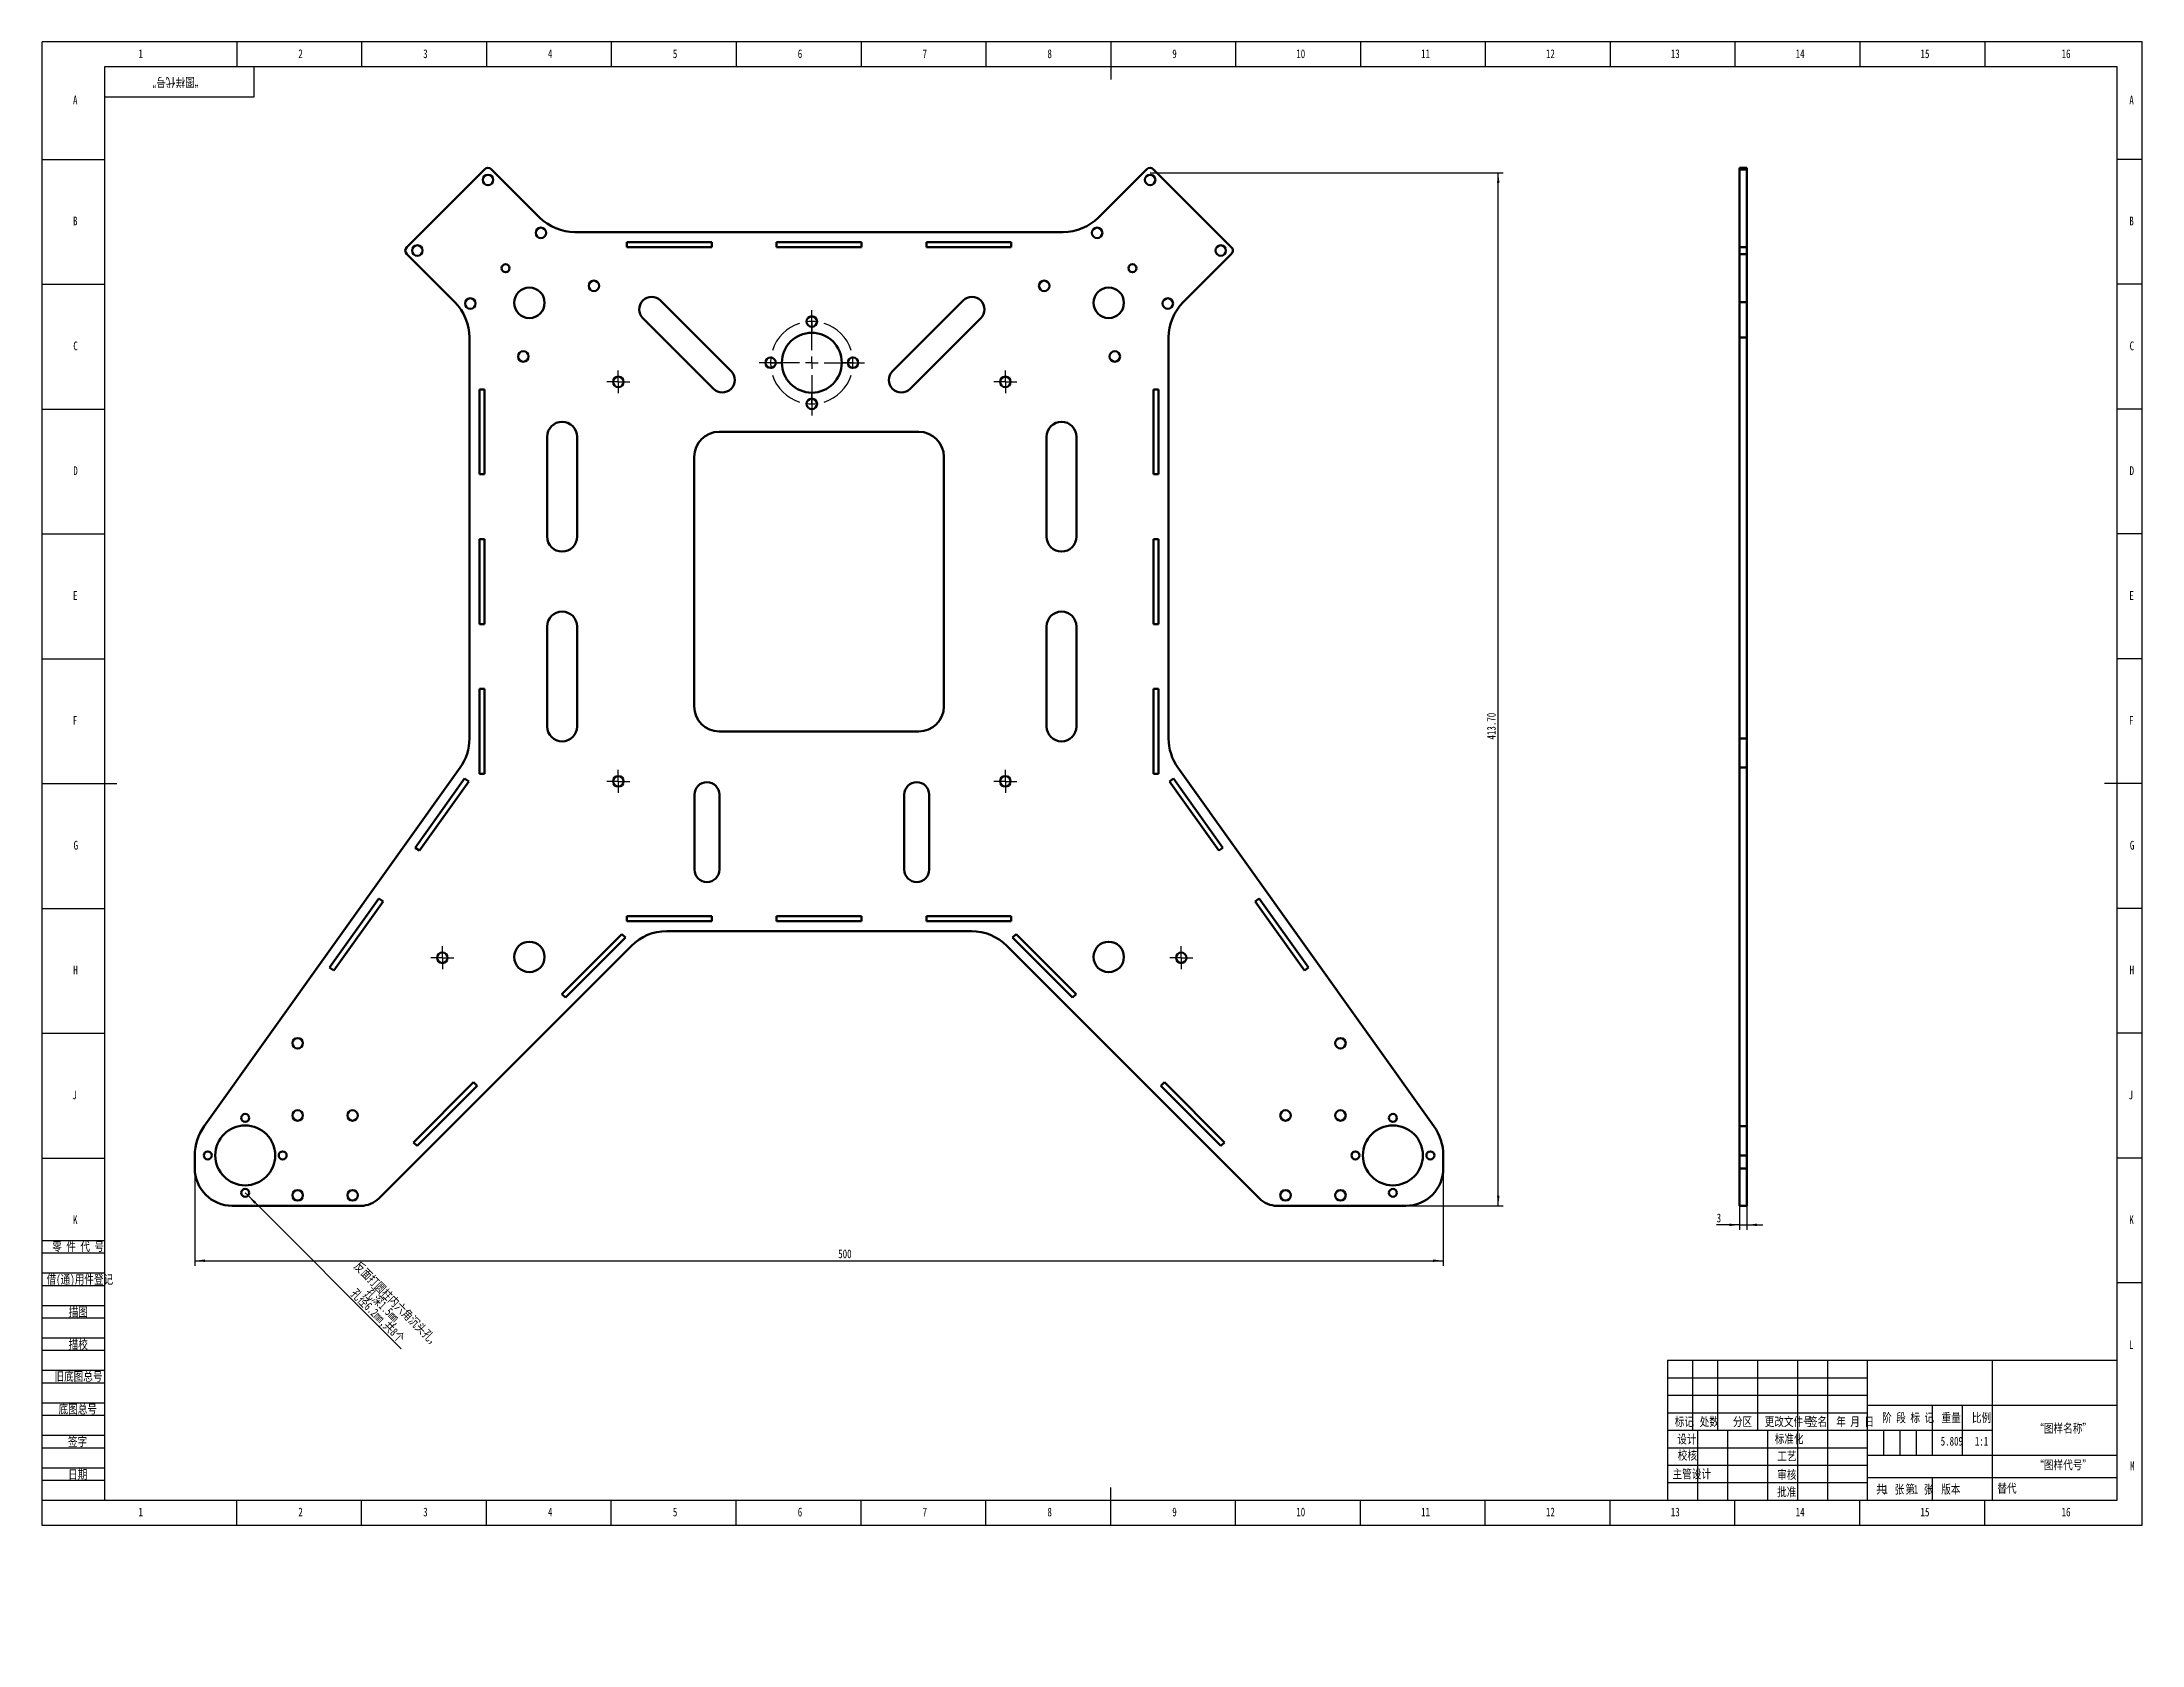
# Model space of a CAD drawing. Header units: millimetres. Extents: x 0 to 841, y -48 to 594.
import ezdxf

# ---------------------------------------------------------------- set-up
doc = ezdxf.new("R2010")
doc.units = ezdxf.units.MM
for name, color, linetype in [('10', 7, 'Continuous'), ('5', 7, 'Continuous'), ('SLD-0', 7, 'Continuous')]:
    doc.layers.add(name, color=color, linetype=linetype)
doc.styles.add('SLDTEXTSTYLE0', font='HYSWLONGFANGSONG.TTF', dxfattribs={"bigfont": 'bigfont'})
doc.styles.add('SLDTEXTSTYLE1', font='长仿宋体', dxfattribs={"bigfont": 'bigfont'})
doc.styles.add('SLDTEXTSTYLE2', font='HYSWLONGFANGSONG.TTF')
doc.dimstyles.new('SLDDIMSTYLE0', dxfattribs={"dimtxt": 3.5, "dimasz": 4.08, "dimexe": 0, "dimexo": 0.0625, "dimgap": 0.875, "dimtad": 2, "dimrnd": 1e-09, "dimzin": 12, "dimdsep": 46, "dimtxsty": 'SLDTEXTSTYLE2', "dimsah": 1, "dimcen": 0.09, "dimadec": 0, "dimazin": 3, "dimtfac": 1, "dimtofl": 0, "dimtmove": 0, "dimatfit": 3, "dimfxl": 0, "dimfrac": 2, "dimtolj": 1, "dimtzin": 12, "dimarcsym": 0})
doc.dimstyles.new('SLDDIMSTYLE1', dxfattribs={"dimtxt": 3.5, "dimasz": 4.08, "dimexe": 0, "dimexo": 0.0625, "dimgap": 0.875, "dimtad": 2, "dimrnd": 1e-09, "dimzin": 4, "dimdsep": 46, "dimtxsty": 'SLDTEXTSTYLE2', "dimsah": 1, "dimcen": 0.09, "dimadec": 0, "dimazin": 1, "dimtfac": 1, "dimtofl": 0, "dimtmove": 0, "dimatfit": 3, "dimfxl": 0, "dimfrac": 2, "dimtolj": 1, "dimtzin": 12, "dimarcsym": 0})
doc.dimstyles.new('SLDDIMSTYLE2', dxfattribs={"dimtxt": 3.5, "dimasz": 4.08, "dimexe": 0, "dimexo": 0.0625, "dimgap": 0.875, "dimtad": 2, "dimrnd": 1e-09, "dimzin": 12, "dimdsep": 46, "dimtxsty": 'SLDTEXTSTYLE2', "dimsah": 1, "dimcen": 0, "dimadec": 0, "dimazin": 3, "dimtfac": 1, "dimtofl": 0, "dimtmove": 0, "dimatfit": 3, "dimfxl": 0, "dimfrac": 2, "dimtolj": 1, "dimtzin": 12, "dimarcsym": 0})
doc.dimstyles.new('SLDDIMSTYLE3', dxfattribs={"dimtxt": 3.5, "dimasz": 4.08, "dimexe": 0, "dimexo": 0.0625, "dimgap": 0.875, "dimtad": 2, "dimrnd": 1e-09, "dimzin": 12, "dimdsep": 46, "dimtxsty": 'SLDTEXTSTYLE2', "dimsah": 1, "dimcen": 0.09, "dimadec": 0, "dimazin": 3, "dimtfac": 1, "dimtmove": 0, "dimatfit": 0, "dimfxl": 0, "dimfrac": 2, "dimtolj": 1, "dimtzin": 12, "dimarcsym": 0})

# ---------------------------------------------------------------- blocks, each defined once
blk = doc.blocks.new('_D')
at = {"layer": '10'}
for p, q in [((61.19, 142.89), (61.19, 103.89)), ((561.19, 142.89), (561.19, 103.89)), ((61.19, 105.89), (561.19, 105.89))]:
    blk.add_line(p, q, dxfattribs=at)
for points in [[(61.19, 105.89), (65.27, 105.38), (65.27, 106.39)], [(561.19, 105.89), (557.11, 106.39), (557.11, 105.38)]]:
    blk.add_solid(points, dxfattribs=at)
at = {"layer": '10', "insert": (318.86, 110.4), "char_height": 3.5, "attachment_point": 1, "style": 'SLDTEXTSTYLE2'}
blk.add_mtext('500', dxfattribs=at)
blk = doc.blocks.new('_D_1')
at = {"layer": '10'}
for p, q in [((443.77, 541.58), (585.19, 541.58)), ((583.19, 127.89), (583.19, 541.58)), ((546.19, 127.89), (585.19, 127.89))]:
    blk.add_line(p, q, dxfattribs=at)
for points in [[(583.19, 541.58), (582.68, 537.5), (583.7, 537.5)], [(583.19, 127.89), (583.7, 131.97), (582.68, 131.97)]]:
    blk.add_solid(points, dxfattribs=at)
at = {"layer": '10', "insert": (578.68, 314.64), "char_height": 3.5, "attachment_point": 1, "rotation": 90, "style": 'SLDTEXTSTYLE2'}
blk.add_mtext('413.70', dxfattribs=at)
blk = doc.blocks.new('_D_2')
at = {"layer": '10'}
for q in [(81.38, 133.08), (143.87, 70.59)]:
    blk.add_line((82.51, 131.95), q, dxfattribs=at)
blk.add_solid([(82.51, 131.95), (85.04, 128.7), (85.76, 129.42)], dxfattribs=at)
at = {"layer": '10', "char_height": 3.5, "attachment_point": 1, "rotation": 315, "style": 'SLDTEXTSTYLE0'}
for s, insert in [('\\M+194BD\\M+196CA\\M+191C5圆\\M+1928C\\M+193E0\\M+1985A\\M+18A70沉头\\M+18D45\\M+18143', (127.18, 105.87)), ('\\M+18D45\\M+18C616.2mm,\\M+18BA48\\M+198A2', (125.84, 94.96)), ('\\M+18D45\\M+1905B1.5mm,', (131.61, 95.32))]:
    blk.add_mtext(s, dxfattribs=dict(at, insert=insert))
blk = doc.blocks.new('SW_CENTERMARKSYMBOL_0')
at = {"layer": '10', "color": 0}
for p, q in [((-2.5, 0), (-4.6, 0)), ((0, 0), (-2.5, 0)), ((0, 2.5), (0, 4.6)), ((0, 0), (0, 2.5)), ((0, 0), (0, -2.5)), ((0, 0), (2.5, 0)), ((2.5, 0), (4.6, 0)), ((0, -2.5), (0, -4.6))]:
    blk.add_line(p, q, dxfattribs=at)
blk = doc.blocks.new('SW_CENTERMARKSYMBOL_1')
at = {"layer": '10', "color": 0}
for p, q in [((-2.5, 0), (-4.6, 0)), ((0, 0), (-2.5, 0)), ((0, 2.5), (0, 4.6)), ((0, 0), (0, 2.5)), ((0, 0), (0, -2.5)), ((0, 0), (2.5, 0)), ((2.5, 0), (4.6, 0)), ((0, -2.5), (0, -4.6))]:
    blk.add_line(p, q, dxfattribs=at)
blk = doc.blocks.new('SW_CENTERMARKSYMBOL_2')
at = {"layer": '10', "color": 0}
for p, q in [((-2.5, 0), (-4.6, 0)), ((0, 0), (-2.5, 0)), ((0, 2.5), (0, 4.6)), ((0, 0), (0, 2.5)), ((0, 0), (0, -2.5)), ((0, 0), (2.5, 0)), ((2.5, 0), (4.6, 0)), ((0, -2.5), (0, -4.6))]:
    blk.add_line(p, q, dxfattribs=at)
blk = doc.blocks.new('SW_CENTERMARKSYMBOL_3')
at = {"layer": '10', "color": 0}
for p, q in [((-2.5, 0), (-4.6, 0)), ((0, 0), (-2.5, 0)), ((0, 2.5), (0, 4.6)), ((0, 0), (0, 2.5)), ((0, 0), (0, -2.5)), ((0, 0), (2.5, 0)), ((2.5, 0), (4.6, 0)), ((0, -2.5), (0, -4.6))]:
    blk.add_line(p, q, dxfattribs=at)
blk = doc.blocks.new('SW_CENTERMARKSYMBOL_4')
at = {"layer": '10', "color": 0}
for p, q in [((-2.5, 0), (-4.6, 0)), ((0, 0), (-2.5, 0)), ((0, 2.5), (0, 4.6)), ((0, 0), (0, 2.5)), ((0, 0), (0, -2.5)), ((0, 0), (2.5, 0)), ((2.5, 0), (4.6, 0)), ((0, -2.5), (0, -4.6))]:
    blk.add_line(p, q, dxfattribs=at)
blk = doc.blocks.new('SW_CENTERMARKSYMBOL_5')
at = {"layer": '10', "color": 0}
for p, q in [((-2.5, 0), (-4.6, 0)), ((0, 0), (-2.5, 0)), ((0, 2.5), (0, 4.6)), ((0, 0), (0, 2.5)), ((0, 0), (0, -2.5)), ((0, 0), (2.5, 0)), ((2.5, 0), (4.6, 0)), ((0, -2.5), (0, -4.6))]:
    blk.add_line(p, q, dxfattribs=at)
blk = doc.blocks.new('SW_CENTERMARKSYMBOL_6')
at = {"layer": '10', "color": 0}
for p, q in [((16.5, 19), (16.5, 21.1)), ((16.5, 5), (16.5, 19)), ((16.5, 16.5), (16.5, 19)), ((16.5, 16.5), (16.5, 14)), ((16.5, 14), (16.5, 11.9)), ((0, 0), (-2.5, 0)), ((11.5, 0), (-2.5, 0)), ((0, 0), (2.5, 0)), ((2.5, 0), (4.6, 0)), ((16.5, 0), (14, 0)), ((16.5, 0), (16.5, 2.5)), ((16.5, 0), (16.5, -2.5)), ((16.5, 0), (19, 0)), ((21.5, 0), (35.5, 0)), ((30.5, 0), (28.4, 0)), ((33, 0), (30.5, 0)), ((33, 0), (35.5, 0)), ((35.5, 0), (37.6, 0)), ((-2.5, 0), (-4.6, 0)), ((16.5, -5), (16.5, -19)), ((16.5, -14), (16.5, -11.9)), ((16.5, -16.5), (16.5, -14)), ((16.5, -16.5), (16.5, -19)), ((16.5, -19), (16.5, -21.1))]:
    blk.add_line(p, q, dxfattribs=at)
for start, end in [(107.36236, 162.63764), (90, 98.68118), (81.31882, 90), (17.36236, 72.63764), (171.31882, 180), (0, 8.68118), (351.31882, 0), (180, 188.68118), (197.36236, 252.63764), (287.36236, 342.63764), (261.31882, 270), (270, 278.68118)]:
    blk.add_arc((16.5, 0), 16.5, start, end, dxfattribs=at)
blk = doc.blocks.new('_D_3')
at = {"layer": '10'}
for p, q in [((679.8, 127.89), (679.8, 118.25)), ((682.8, 127.89), (682.8, 118.25)), ((679.8, 120.25), (670.65, 120.25)), ((679.8, 120.25), (682.8, 120.25)), ((682.8, 120.25), (689.15, 120.25))]:
    blk.add_line(p, q, dxfattribs=at)
for points in [[(679.8, 120.25), (675.72, 120.76), (675.72, 119.74)], [(682.8, 120.25), (686.88, 119.74), (686.88, 120.76)]]:
    blk.add_solid(points, dxfattribs=at)
at = {"layer": '10', "insert": (670.65, 124.76), "char_height": 3.5, "attachment_point": 1, "style": 'SLDTEXTSTYLE2'}
blk.add_mtext('3', dxfattribs=at)

msp = doc.modelspace()

# ---------------------------------------------------------------- linework, layer by layer
at = {"color": 7, "linetype": 'Continuous', "lineweight": 50}
for p, q in [((177.193, 542.996), (146.08, 511.883)), ((199.273, 523.745), (180.021, 542.996)), ((442.358, 542.996), (423.106, 523.745)), ((476.299, 511.883), (445.186, 542.996)), ((682.802, 543.582), (679.802, 543.582)), ((679.802, 542.996), (679.802, 543.582)), ((682.802, 542.996), (679.802, 542.996)), ((679.802, 511.883), (679.802, 542.996)), ((682.802, 543.582), (682.802, 542.996)), ((682.802, 542.996), (682.802, 511.883)), ((213.415, 517.887), (408.964, 517.887)), ((234.19, 513.887), (234.19, 511.887)), ((234.19, 513.887), (268.19, 513.887)), ((268.19, 513.887), (268.19, 511.887)), ((294.19, 513.887), (294.19, 511.887)), ((294.19, 513.887), (328.19, 513.887)), ((328.19, 513.887), (328.19, 511.887)), ((354.19, 513.887), (354.19, 511.887)), ((354.19, 513.887), (388.19, 513.887)), ((388.19, 513.887), (388.19, 511.887)), ((146.08, 509.055), (165.332, 489.803)), ((234.19, 511.887), (268.19, 511.887)), ((294.19, 511.887), (328.19, 511.887)), ((354.19, 511.887), (388.19, 511.887)), ((457.048, 489.803), (476.299, 509.055)), ((679.802, 511.883), (682.802, 511.883)), ((679.802, 509.055), (679.802, 511.883)), ((682.802, 509.055), (679.802, 509.055)), ((679.802, 489.803), (679.802, 509.055)), ((682.802, 511.883), (682.802, 509.055)), ((682.802, 509.055), (682.802, 489.803)), ((247.688, 490.436), (275.972, 462.152)), ((340.617, 462.152), (368.901, 490.436)), ((679.802, 489.803), (682.802, 489.803)), ((679.802, 475.661), (679.802, 489.803)), ((682.802, 489.803), (682.802, 475.661)), ((268.901, 455.081), (240.617, 483.365)), ((375.972, 483.365), (347.688, 455.081)), ((171.19, 315.005), (171.19, 475.661)), ((451.19, 315.005), (451.19, 475.661)), ((682.802, 475.661), (679.802, 475.661)), ((679.802, 315.005), (679.802, 475.661)), ((682.802, 315.005), (682.802, 475.661)), ((175.19, 454.887), (177.19, 454.887)), ((175.19, 420.887), (175.19, 454.887)), ((177.19, 420.887), (177.19, 454.887)), ((445.19, 454.887), (445.19, 420.887)), ((447.19, 454.887), (445.19, 454.887)), ((447.19, 454.887), (447.19, 420.887)), ((351.19, 437.887), (271.19, 437.887)), ((202.294, 395.887), (202.294, 435.887)), ((214.294, 435.887), (214.294, 395.887)), ((402.294, 395.887), (402.294, 435.887)), ((414.294, 435.887), (414.294, 395.887)), ((175.19, 420.887), (177.19, 420.887)), ((261.19, 427.887), (261.19, 327.887)), ((361.19, 327.887), (361.19, 427.887)), ((447.19, 420.887), (445.19, 420.887)), ((175.19, 394.887), (177.19, 394.887)), ((175.19, 360.887), (175.19, 394.887)), ((177.19, 360.887), (177.19, 394.887)), ((445.19, 394.887), (445.19, 360.887)), ((447.19, 394.887), (445.19, 394.887)), ((447.19, 394.887), (447.19, 360.887)), ((175.19, 360.887), (177.19, 360.887)), ((202.294, 319.887), (202.294, 359.887)), ((214.294, 359.887), (214.294, 319.887)), ((402.294, 319.887), (402.294, 359.887)), ((414.294, 359.887), (414.294, 319.887)), ((447.19, 360.887), (445.19, 360.887)), ((175.19, 334.887), (177.19, 334.887)), ((175.19, 300.887), (175.19, 334.887)), ((177.19, 300.887), (177.19, 334.887)), ((445.19, 334.887), (445.19, 300.887)), ((447.19, 334.887), (445.19, 334.887)), ((447.19, 334.887), (447.19, 300.887)), ((271.19, 317.887), (351.19, 317.887)), ((679.802, 315.005), (682.802, 315.005)), ((679.802, 303.383), (679.802, 315.005)), ((682.802, 315.005), (682.802, 303.383)), ((64.949, 159.81), (167.466, 303.383)), ((557.431, 159.81), (454.913, 303.383)), ((682.802, 303.383), (679.802, 303.383)), ((679.802, 159.81), (679.802, 303.383)), ((682.802, 159.81), (682.802, 303.383)), ((169.244, 298.989), (149.486, 271.319)), ((151.114, 270.156), (170.871, 297.826)), ((170.871, 297.826), (169.244, 298.989)), ((175.19, 300.887), (177.19, 300.887)), ((447.19, 300.887), (445.19, 300.887)), ((453.136, 298.989), (451.508, 297.826)), ((451.508, 297.826), (471.266, 270.156)), ((472.893, 271.319), (453.136, 298.989)), ((261.294, 292.551), (261.294, 262.551)), ((271.294, 262.551), (271.294, 292.551)), ((345.294, 292.551), (345.294, 262.551)), ((355.294, 262.551), (355.294, 292.551)), ((149.486, 271.319), (151.114, 270.156)), ((471.266, 270.156), (472.893, 271.319)), ((134.958, 250.973), (115.201, 223.303)), ((116.828, 222.141), (136.586, 249.811)), ((136.586, 249.811), (134.958, 250.973)), ((487.421, 250.973), (485.794, 249.811)), ((485.794, 249.811), (505.551, 222.141)), ((507.179, 223.303), (487.421, 250.973)), ((232.267, 236.738), (208.225, 212.697)), ((233.681, 235.324), (232.267, 236.738)), ((268.19, 243.887), (234.19, 243.887)), ((234.19, 241.887), (234.19, 243.887)), ((268.19, 241.887), (234.19, 241.887)), ((372.195, 237.887), (250.185, 237.887)), ((268.19, 241.887), (268.19, 243.887)), ((328.19, 243.887), (294.19, 243.887)), ((294.19, 241.887), (294.19, 243.887)), ((328.19, 241.887), (294.19, 241.887)), ((328.19, 241.887), (328.19, 243.887)), ((388.19, 243.887), (354.19, 243.887)), ((354.19, 241.887), (354.19, 243.887)), ((388.19, 241.887), (354.19, 241.887)), ((388.19, 241.887), (388.19, 243.887)), ((390.113, 236.738), (388.698, 235.324)), ((414.154, 212.697), (390.113, 236.738)), ((236.043, 232.029), (134.829, 130.816)), ((209.639, 211.283), (233.681, 235.324)), ((386.337, 232.029), (487.55, 130.816)), ((388.698, 235.324), (412.74, 211.283)), ((115.201, 223.303), (116.828, 222.141)), ((505.551, 222.141), (507.179, 223.303)), ((208.225, 212.697), (209.639, 211.283)), ((412.74, 211.283), (414.154, 212.697)), ((172.87, 177.341), (148.828, 153.3)), ((174.284, 175.927), (172.87, 177.341)), ((449.51, 177.341), (448.095, 175.927)), ((473.551, 153.3), (449.51, 177.341)), ((150.242, 151.886), (174.284, 175.927)), ((448.095, 175.927), (472.137, 151.886)), ((679.802, 159.81), (682.802, 159.81)), ((679.802, 148.077), (679.802, 159.81)), ((682.802, 148.077), (682.802, 159.81)), ((148.828, 153.3), (150.242, 151.886)), ((472.137, 151.886), (473.551, 153.3)), ((61.19, 148.077), (61.19, 142.887)), ((561.19, 142.887), (561.19, 148.077)), ((682.802, 148.077), (679.802, 148.077)), ((679.802, 148.077), (679.802, 142.887)), ((682.802, 148.077), (682.802, 142.887)), ((679.802, 142.887), (682.802, 142.887)), ((679.802, 127.887), (679.802, 142.887)), ((682.802, 142.887), (682.802, 127.887)), ((76.19, 127.887), (127.758, 127.887)), ((494.621, 127.887), (546.19, 127.887)), ((682.802, 127.887), (679.802, 127.887))]:
    msp.add_line(p, q, dxfattribs=at)
for centre, radius in [((195.19, 489.551), 6.1), ((427.19, 489.551), 6.1), ((308.294, 482.051), 2.1), ((308.294, 465.551), 12), ((291.794, 465.551), 2.1), ((324.794, 465.551), 2.1), ((230.794, 457.887), 2.1), ((385.794, 457.887), 2.1), ((308.294, 449.051), 2.1), ((230.794, 297.887), 2.1), ((385.794, 297.887), 2.1), ((160.33, 227.224), 2.1), ((195.19, 227.551), 6.1), ((427.19, 227.551), 6.1), ((456.259, 227.224), 2.1)]:
    msp.add_circle(centre, radius, dxfattribs=at)
for centre, radius, start, end in [((178.607, 538.753), 2.1, 0, 180), ((178.607, 538.753), 2.1, 180, 0), ((178.607, 541.582), 2, 45, 135), ((443.772, 538.753), 2.1, 0, 180), ((443.772, 538.753), 2.1, 180, 0), ((443.772, 541.582), 2, 45, 135), ((213.415, 537.887), 20, 225, 270), ((408.964, 537.887), 20, 270, 315), ((199.82, 517.54), 2.1, 0, 180), ((199.82, 517.54), 2.1, 180, 0), ((422.559, 517.54), 2.1, 0, 180), ((422.559, 517.54), 2.1, 180, 0), ((147.494, 510.469), 2, 135, 225), ((150.323, 510.469), 2.1, 0, 180), ((150.323, 510.469), 2.1, 180, 0), ((185.678, 503.398), 1.6, 0, 180), ((436.701, 503.398), 1.6, 0, 180), ((472.057, 510.469), 2.1, 0, 180), ((472.057, 510.469), 2.1, 180, 0), ((474.885, 510.469), 2, 0, 45), ((474.885, 510.469), 2, 315, 0), ((185.678, 503.398), 1.6, 180, 0), ((221.034, 496.327), 2.1, 0, 180), ((221.034, 496.327), 2.1, 180, 0), ((401.346, 496.327), 2.1, 0, 180), ((401.346, 496.327), 2.1, 180, 0), ((436.701, 503.398), 1.6, 180, 0), ((151.19, 475.661), 20, 0, 45), ((171.536, 489.256), 2.1, 0, 180), ((171.536, 489.256), 2.1, 180, 0), ((244.152, 486.901), 5, 45, 225), ((372.436, 486.901), 5, 315, 135), ((450.843, 489.256), 2.1, 0, 180), ((450.843, 489.256), 2.1, 180, 0), ((471.19, 475.661), 20, 135, 180), ((192.749, 468.043), 2.1, 0, 180), ((192.749, 468.043), 2.1, 180, 0), ((429.63, 468.043), 2.1, 0, 180), ((429.63, 468.043), 2.1, 180, 0), ((272.436, 458.616), 5, 225, 45), ((344.152, 458.616), 5, 135, 315), ((208.294, 435.887), 6, 0, 180), ((271.19, 427.887), 10, 90, 180), ((351.19, 427.887), 10, 0, 90), ((408.294, 435.887), 6, 0, 180), ((208.294, 395.887), 6, 180, 360), ((408.294, 395.887), 6, 180, 0), ((208.294, 359.887), 6, 0, 180), ((408.294, 359.887), 6, 0, 180), ((208.294, 319.887), 6, 180, 360), ((271.19, 327.887), 10, 180, 270), ((351.19, 327.887), 10, 270, 0), ((408.294, 319.887), 6, 180, 0), ((151.19, 315.005), 20, 324.471448, 0), ((471.19, 315.005), 20, 180, 215.528552), ((266.294, 292.551), 5, 0, 180), ((350.294, 292.551), 5, 0, 180), ((266.294, 262.551), 5, 180, 0), ((350.294, 262.551), 5, 180, 0), ((250.185, 217.887), 20, 90, 135), ((372.195, 217.887), 20, 45, 90), ((102.38, 192.977), 2.1, 0, 180), ((519.999, 192.977), 2.1, 0, 180), ((102.38, 192.977), 2.1, 180, 0), ((519.999, 192.977), 2.1, 180, 0), ((81.38, 148.077), 20.19, 144.471448, 180), ((81.38, 148.077), 12, 0, 180), ((81.38, 163.077), 1.6, 0, 180), ((81.38, 163.077), 1.6, 180, 0), ((102.38, 164.077), 2.1, 0, 180), ((102.38, 164.077), 2.1, 180, 0), ((124.38, 164.077), 2.1, 0, 180), ((124.38, 164.077), 2.1, 180, 0), ((497.999, 164.077), 2.1, 0, 180), ((497.999, 164.077), 2.1, 180, 0), ((519.999, 164.077), 2.1, 0, 180), ((519.999, 164.077), 2.1, 180, 0), ((540.999, 148.077), 12, 0, 180), ((540.999, 163.077), 1.6, 0, 180), ((540.999, 163.077), 1.6, 180, 0), ((540.999, 148.077), 20.19, 0, 35.528552), ((66.38, 148.077), 1.6, 0, 180), ((66.38, 148.077), 1.6, 180, 0), ((81.38, 148.077), 12, 180, 0), ((96.38, 148.077), 1.6, 0, 180), ((96.38, 148.077), 1.6, 180, 0), ((525.999, 148.077), 1.6, 0, 180), ((525.999, 148.077), 1.6, 180, 0), ((540.999, 148.077), 12, 180, 0), ((555.999, 148.077), 1.6, 0, 180), ((555.999, 148.077), 1.6, 180, 0), ((76.19, 142.887), 15, 180, 270), ((81.38, 133.077), 1.6, 0, 180), ((540.999, 133.077), 1.6, 0, 180), ((546.19, 142.887), 15, 270, 0), ((81.38, 133.077), 1.6, 180, 0), ((102.38, 132.077), 2.1, 0, 180), ((102.38, 132.077), 2.1, 180, 0), ((124.38, 132.077), 2.1, 0, 180), ((124.38, 132.077), 2.1, 180, 0), ((127.758, 137.887), 10, 270, 315), ((494.621, 137.887), 10, 225, 270), ((497.999, 132.077), 2.1, 0, 180), ((497.999, 132.077), 2.1, 180, 0), ((519.999, 132.077), 2.1, 0, 180), ((519.999, 132.077), 2.1, 180, 0), ((540.999, 133.077), 1.6, 180, 0)]:
    msp.add_arc(centre, radius, start, end, dxfattribs=at)
at = {"layer": '5', "color": 7}
for p, q in [((841, 594), (0, 594)), ((0, 594), (0, 0)), ((841, 0), (841, 594)), ((0, 114), (25, 114)), ((0, 109), (25, 109)), ((0, 101), (25, 101)), ((0, 96), (25, 96)), ((0, 88), (25, 88)), ((0, 83), (25, 83)), ((0, 75), (25, 75)), ((0, 70), (25, 70)), ((0, 62), (25, 62)), ((651, 59), (731, 59)), ((0, 57), (25, 57)), ((651, 52), (731, 52)), ((0, 49), (25, 49)), ((0, 44), (25, 44)), ((0, 36), (25, 36)), ((737.5, 38), (737.5, 28)), ((744, 38), (744, 28)), ((750.5, 38), (750.5, 28)), ((0, 31), (25, 31)), ((0, 23), (25, 23)), ((0, 18), (25, 18)), ((0, 0), (841, 0))]:
    msp.add_line(p, q, dxfattribs=at)
at = {"layer": '5'}
for p, q in [((78, 594), (78, 584)), ((128, 594), (128, 584)), ((178, 594), (178, 584)), ((228, 594), (228, 584)), ((278, 594), (278, 584)), ((328, 594), (328, 584)), ((378, 594), (378, 584)), ((478, 594), (478, 584)), ((528, 594), (528, 584)), ((578, 594), (578, 584)), ((628, 594), (628, 584)), ((678, 594), (678, 584)), ((728, 594), (728, 584)), ((778, 594), (778, 584)), ((0, 547), (25, 547)), ((841, 547), (831, 547)), ((0, 497), (25, 497)), ((841, 497), (831, 497)), ((0, 447), (25, 447)), ((841, 447), (831, 447)), ((0, 397), (25, 397)), ((841, 397), (831, 397)), ((0, 347), (25, 347)), ((841, 347), (831, 347)), ((0, 247), (25, 247)), ((841, 247), (831, 247)), ((0, 197), (25, 197)), ((841, 197), (831, 197)), ((0, 147), (25, 147)), ((841, 147), (831, 147)), ((841, 97), (831, 97)), ((78, 0), (78, 10)), ((128, 0), (128, 10)), ((178, 0), (178, 10)), ((228, 0), (228, 10)), ((278, 0), (278, 10)), ((328, 0), (328, 10)), ((378, 0), (378, 10)), ((478, 0), (478, 10)), ((528, 0), (528, 10)), ((578, 0), (578, 10)), ((628, 0), (628, 10)), ((678, 0), (678, 10)), ((728, 0), (728, 10)), ((778, 0), (778, 10))]:
    msp.add_line(p, q, dxfattribs=at)
at = {"layer": '5', "lineweight": 25}
for p, q in [((428, 594), (428, 579)), ((0, 297), (30, 297)), ((841, 297), (826, 297)), ((757, 19.007), (757, 10)), ((428, 0), (428, 15))]:
    msp.add_line(p, q, dxfattribs=at)
at = {"layer": '5', "color": 7, "lineweight": 25}
for p, q in [((831, 584), (25, 584)), ((25, 584), (25, 10)), ((85, 572), (85, 584)), ((831, 10), (831, 584)), ((25, 572), (85, 572)), ((651, 66), (831, 66)), ((651, 66), (651, 10)), ((661, 66), (661, 38)), ((671, 66), (671, 38)), ((687, 66), (687, 38)), ((703, 66), (703, 10)), ((715, 66), (715, 10)), ((731, 66), (731, 10)), ((781, 66), (781, 38)), ((651, 45), (731, 45)), ((731, 48), (831, 48)), ((757, 48), (757, 28)), ((769, 48), (769, 28)), ((651, 38), (781, 38)), ((663, 38), (663, 10)), ((675, 38), (675, 10)), ((691, 38), (691, 10)), ((781, 38), (781, 10)), ((651, 31), (731, 31)), ((731, 28), (831, 28)), ((651, 24), (731, 24)), ((651, 17), (731, 17)), ((731, 19), (831, 19.028)), ((0, 10), (831, 10))]:
    msp.add_line(p, q, dxfattribs=at)

# ---------------------------------------------------------------- block references
at = {"layer": '10'}
for name, p in [('SW_CENTERMARKSYMBOL_6', (291.794, 465.551)), ('SW_CENTERMARKSYMBOL_3', (230.794, 457.887)), ('SW_CENTERMARKSYMBOL_2', (385.794, 457.887)), ('SW_CENTERMARKSYMBOL_0', (230.794, 297.887)), ('SW_CENTERMARKSYMBOL_1', (385.794, 297.887)), ('SW_CENTERMARKSYMBOL_5', (160.33, 227.224)), ('SW_CENTERMARKSYMBOL_4', (456.259, 227.224))]:
    msp.add_blockref(name, p, dxfattribs=at)

# ---------------------------------------------------------------- texts
at = {"layer": '10', "char_height": 3.5}
for s, insert, attachment_point, style in [('1', (39.544, 591.053), 2, 'SLDTEXTSTYLE2'), ('2', (103.544, 591.053), 2, 'SLDTEXTSTYLE2'), ('3', (153.544, 591.053), 2, 'SLDTEXTSTYLE2'), ('4', (203.544, 591.053), 2, 'SLDTEXTSTYLE2'), ('5', (253.544, 591.053), 2, 'SLDTEXTSTYLE2'), ('6', (303.547, 591.053), 2, 'SLDTEXTSTYLE2'), ('7', (353.547, 591.053), 2, 'SLDTEXTSTYLE2'), ('8', (403.547, 591.053), 2, 'SLDTEXTSTYLE2'), ('9', (453.547, 591.053), 2, 'SLDTEXTSTYLE2'), ('10', (504.089, 591.053), 2, 'SLDTEXTSTYLE2'), ('11', (554.089, 591.053), 2, 'SLDTEXTSTYLE2'), ('12', (604.089, 591.053), 2, 'SLDTEXTSTYLE2'), ('13', (654.089, 591.053), 2, 'SLDTEXTSTYLE2'), ('14', (704.089, 591.053), 2, 'SLDTEXTSTYLE2'), ('15', (754.089, 591.053), 2, 'SLDTEXTSTYLE2'), ('16', (810.591, 591.053), 2, 'SLDTEXTSTYLE2'), ('A', (13.32, 572.494), 2, 'SLDTEXTSTYLE2'), ('A', (836.82, 572.494), 2, 'SLDTEXTSTYLE2'), ('B', (13.32, 524.053), 2, 'SLDTEXTSTYLE2'), ('B', (836.82, 524.053), 2, 'SLDTEXTSTYLE2'), ('C', (13.427, 474.053), 2, 'SLDTEXTSTYLE2'), ('C', (836.927, 474.053), 2, 'SLDTEXTSTYLE2'), ('D', (13.43, 424.053), 2, 'SLDTEXTSTYLE2'), ('D', (836.93, 424.053), 2, 'SLDTEXTSTYLE2'), ('E', (13.318, 374.053), 2, 'SLDTEXTSTYLE2'), ('E', (836.818, 374.053), 2, 'SLDTEXTSTYLE2'), ('F', (13.224, 324.053), 2, 'SLDTEXTSTYLE2'), ('F', (836.724, 324.053), 2, 'SLDTEXTSTYLE2'), ('G', (13.539, 274.053), 2, 'SLDTEXTSTYLE2'), ('G', (837.039, 274.053), 2, 'SLDTEXTSTYLE2'), ('H', (13.43, 224.053), 2, 'SLDTEXTSTYLE2'), ('H', (836.93, 224.053), 2, 'SLDTEXTSTYLE2'), ('J', (13.015, 174.053), 2, 'SLDTEXTSTYLE2'), ('J', (836.515, 174.053), 2, 'SLDTEXTSTYLE2'), ('K', (13.32, 124.053), 2, 'SLDTEXTSTYLE2'), ('K', (836.82, 124.053), 2, 'SLDTEXTSTYLE2'), ('L', (836.681, 74.053), 2, 'SLDTEXTSTYLE2'), ('5.809', (764.845, 35.353), 2, 'SLDTEXTSTYLE2'), ('1:1', (776.749, 35.353), 2, 'SLDTEXTSTYLE2'), ('\\M+18167图样\\M+196BC\\M+18FCC\\M+18168', (809.425, 40.494), 2, 'SLDTEXTSTYLE0'), ('\\M+18D5A\\M+18A6A', (658.951, 29.668), 2, 'SLDTEXTSTYLE0'), ('\\M+18167图样\\M+191E3\\M+18D86\\M+18168', (809.428, 25.833), 2, 'SLDTEXTSTYLE0'), ('M', (837.097, 25.494), 2, 'SLDTEXTSTYLE2'), ('\\M+18EE5\\M+18AC7设计', (660.701, 22.22), 2, 'SLDTEXTSTYLE0'), ('1', (737.45, 16.086), 1, 'SLDTEXTSTYLE2'), ('1', (749.566, 16.086), 1, 'SLDTEXTSTYLE2'), ('1', (39.544, 6.994), 2, 'SLDTEXTSTYLE2'), ('2', (103.544, 6.994), 2, 'SLDTEXTSTYLE2'), ('3', (153.544, 6.994), 2, 'SLDTEXTSTYLE2'), ('4', (203.544, 6.994), 2, 'SLDTEXTSTYLE2'), ('5', (253.544, 6.994), 2, 'SLDTEXTSTYLE2'), ('6', (303.547, 6.994), 2, 'SLDTEXTSTYLE2'), ('7', (353.547, 6.994), 2, 'SLDTEXTSTYLE2'), ('8', (403.547, 6.994), 2, 'SLDTEXTSTYLE2'), ('9', (453.547, 6.994), 2, 'SLDTEXTSTYLE2'), ('10', (504.089, 6.994), 2, 'SLDTEXTSTYLE2'), ('11', (554.089, 6.994), 2, 'SLDTEXTSTYLE2'), ('12', (604.089, 6.994), 2, 'SLDTEXTSTYLE2'), ('13', (654.089, 6.994), 2, 'SLDTEXTSTYLE2'), ('14', (704.089, 6.994), 2, 'SLDTEXTSTYLE2'), ('15', (754.089, 6.994), 2, 'SLDTEXTSTYLE2'), ('16', (810.591, 6.994), 2, 'SLDTEXTSTYLE2')]:
    msp.add_mtext(s, dxfattribs=dict(at, insert=insert, attachment_point=attachment_point, style=style))
at = {"layer": '10', "color": 7, "char_height": 3.5, "style": 'SLDTEXTSTYLE0'}
for s, insert, attachment_point in [('\\M+197EB \\M+18C8F \\M+191E3 \\M+18D86', (4.079, 113.294), 1), ('\\M+18ED8(\\M+192CA)\\M+19770\\M+18C8F\\M+1936F记', (1.824, 100.136), 1), ('\\M+19560图', (14.549, 87.091), 2), ('\\M+19560\\M+18D5A', (14.517, 74.062), 2), ('\\M+18B8C\\M+192EA图总\\M+18D86', (4.985, 61.266), 1), ('\\M+192EA图总\\M+18D86', (6.614, 48.182), 1), ('标记', (657.741, 43.15), 2), ('处\\M+19094', (667.714, 43.15), 2), ('\\M+195AA\\M+18BE6', (681.017, 43.15), 2), ('\\M+18D58\\M+189FC\\M+195B6\\M+18C8F\\M+18D86', (699.536, 43.15), 2), ('签\\M+196BC', (711.069, 43.15), 2), ('\\M+1944E \\M+18C8E \\M+193FA', (726.13, 43.15), 2), ('阶 \\M+19269 标 记', (747.345, 44.73), 2), ('\\M+18F64\\M+197CA', (764.598, 44.73), 2), ('\\M+194E4\\M+197E1', (776.716, 44.73), 2), ('  签\\M+18E9A', (12.436, 35.163), 2), ('设计', (658.75, 36.169), 2), ('标\\M+18F79\\M+189BB', (699.675, 36.284), 2), ('\\M+18D48艺', (698.789, 29.368), 2), ('  \\M+193FA\\M+18AFA', (12.513, 22.051), 2), ('审\\M+18A6A', (698.788, 21.92), 2), ('\\M+194E1\\M+18F79', (698.71, 15.009), 2), ('\\M+18BA4  张 ', (740.15, 16.086), 2), ('\\M+191E6  张', (751.83, 16.086), 2), ('\\M+194C5\\M+1967B', (764.433, 16.086), 2)]:
    msp.add_mtext(s, dxfattribs=dict(at, insert=insert, attachment_point=attachment_point))
at = {"layer": 'SLD-0', "insert": (53.442, 576.133), "char_height": 3.5, "attachment_point": 2, "rotation": 180, "style": 'SLDTEXTSTYLE1'}
msp.add_mtext('\\M+18167图样\\M+191E3\\M+18D86\\M+18168', dxfattribs=at)
at = {"layer": 'SLD-0', "insert": (783.073, 16.45), "char_height": 3.5, "attachment_point": 1, "style": 'SLDTEXTSTYLE0'}
msp.add_mtext('\\M+191D6\\M+191E3', dxfattribs=at)

# ---------------------------------------------------------------- dimensions: what is measured, and where the dimension line sits
at = {"layer": '10'}
for base, p1, p2, angle, dimstyle, picture, middle in [((583.1897, 541.5819), (546.1897, 127.8867), (443.7722, 541.5819), 90, 'SLDDIMSTYLE1', '_D_1', (583.1897, 319.2395)), ((561.19, 105.887), (61.19, 142.887), (561.19, 142.887), 0, 'SLDDIMSTYLE0', '_D', (321.163, 105.887))]:
    dim = msp.add_linear_dim(base=base, p1=p1, p2=p2, angle=angle, dimstyle=dimstyle, dxfattribs=at)
    dim.commit()
    dim.dimension.update_dxf_attribs({"geometry": picture, "text_midpoint": middle, "dimtype": 160})
dim = msp.add_radius_dim(center=(81.38, 133.077), mpoint=(82.511, 131.946), text='反面打圆柱内六角沉头孔，\\P孔深1.5mm,\\P孔径6.2mm,共8个', dimstyle='SLDDIMSTYLE2', override={"dimpost": '<>'}, dxfattribs=at)
dim.commit()
dim.dimension.update_dxf_attribs({"geometry": '_D_2', "text_midpoint": (131.088, 83.369), "dimtype": 164})
dim = msp.add_linear_dim(base=(682.802, 120.251), p1=(679.802, 127.887), p2=(682.802, 127.887), dimstyle='SLDDIMSTYLE3', dxfattribs=at)
dim.commit()
dim.dimension.update_dxf_attribs({"geometry": '_D_3', "text_midpoint": (671.413, 120.251), "dimtype": 160})

doc.saveas('drawing.dxf')
